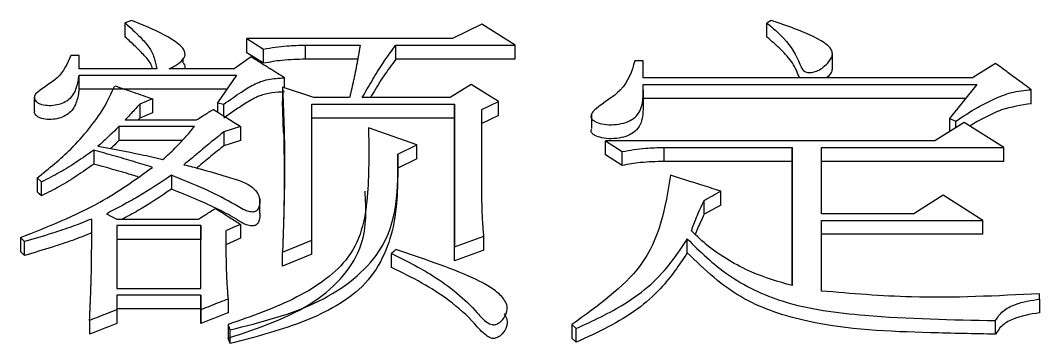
# Model space of a CAD drawing. Header units: millimetres. Extents: x 2687 to 4367, y 1046 to 2234.
# Drawn here: x 3061.12 to 3066.37, y 2029.94 to 2031.61 of the extents above; entities that cross this region are included whole.
import ezdxf

# ---------------------------------------------------------------- set-up
doc = ezdxf.new("R2010")
doc.units = ezdxf.units.MM

msp = doc.modelspace()

# ---------------------------------------------------------------- linework, layer by layer
at = {"color": 7, "linetype": 'Continuous', "lineweight": 25}
for p, q in [((3061.6905, 2031.6062), (3061.658, 2031.5928)), ((3061.658, 2031.52), (3061.658, 2031.5928)), ((3063.497, 2031.586), (3063.3455, 2031.5121)), ((3063.67, 2031.4785), (3063.497, 2031.586)), ((3064.9898, 2031.6062), (3064.9681, 2031.5927)), ((3064.9681, 2031.52), (3064.9681, 2031.5927)), ((3062.2854, 2031.5121), (3062.372, 2031.4583)), ((3062.2854, 2031.4394), (3062.2854, 2031.5121)), ((3061.957, 2031.4584), (3061.957, 2031.4599)), ((3062.372, 2031.3857), (3062.372, 2031.4583)), ((3062.5883, 2031.4785), (3062.8696, 2031.4785)), ((3062.5883, 2031.4058), (3062.5883, 2031.4785)), ((3063.0535, 2031.4785), (3063.67, 2031.4785)), ((3063.0535, 2031.4058), (3063.0535, 2031.4785)), ((3063.67, 2031.4058), (3063.67, 2031.4785)), ((3061.42, 2031.4246), (3061.3768, 2031.4246)), ((3061.42, 2031.3572), (3061.42, 2031.4246)), ((3061.957, 2031.3872), (3061.957, 2031.4117)), ((3062.3071, 2031.4179), (3062.2205, 2031.3572)), ((3062.372, 2031.3857), (3062.2854, 2031.4394)), ((3062.8572, 2031.4058), (3062.5883, 2031.4058)), ((3063.67, 2031.4058), (3063.0535, 2031.4058)), ((3064.3299, 2031.3976), (3064.2866, 2031.3976)), ((3064.3299, 2031.3099), (3064.3299, 2031.3976)), ((3065.3053, 2031.3589), (3065.3053, 2031.4322)), ((3061.8203, 2031.3572), (3061.42, 2031.3572)), ((3062.2205, 2031.3572), (3061.8852, 2031.3572)), ((3066.1472, 2031.3841), (3066.0282, 2031.3099)), ((3061.42, 2031.251), (3061.42, 2031.3235)), ((3062.2313, 2031.3235), (3062.134, 2031.1815)), ((3062.4802, 2031.259), (3062.4802, 2031.3099)), ((3066.0282, 2031.3099), (3064.3299, 2031.3099)), ((3062.1817, 2031.251), (3061.42, 2031.251)), ((3062.6316, 2031.2086), (3062.4693, 2031.2627)), ((3062.4693, 2031.2627), (3062.4693, 2031.1903)), ((3063.4429, 2031.2762), (3063.3347, 2031.2086)), ((3063.5835, 2031.1883), (3063.4429, 2031.2762)), ((3064.3299, 2031.2762), (3066.0499, 2031.2761)), ((3064.3311, 2031.1739), (3064.3311, 2031.2467)), ((3066.0499, 2031.2761), (3065.9092, 2031.1002)), ((3066.3311, 2031.1767), (3066.3311, 2031.2491)), ((3061.189, 2031.2109), (3061.189, 2031.1381)), ((3061.7986, 2031.2018), (3061.7986, 2031.1295)), ((3062.474, 2031.0281), (3062.4693, 2031.1903)), ((3062.8155, 2031.2086), (3062.6316, 2031.2086)), ((3063.3347, 2031.2086), (3062.8804, 2031.2086)), ((3063.497, 2031.1476), (3063.5835, 2031.1883)), ((3063.5835, 2031.116), (3063.5835, 2031.1883)), ((3065.992, 2031.2038), (3064.3311, 2031.2038)), ((3061.7337, 2031.1747), (3061.7337, 2031.1025)), ((3062.134, 2031.1815), (3062.1664, 2031.1747)), ((3062.134, 2031.1815), (3062.134, 2031.1341)), ((3062.6208, 2031.1747), (3063.3563, 2031.1747)), ((3062.6208, 2030.4726), (3062.6208, 2031.1747)), ((3063.3563, 2031.1747), (3063.3563, 2030.4383)), ((3063.3563, 2031.1025), (3063.3563, 2031.1747)), ((3063.497, 2030.7327), (3063.497, 2031.1476)), ((3061.658, 2031.0934), (3062.0258, 2031.0934)), ((3061.7337, 2031.1025), (3061.7253, 2031.0934)), ((3061.7986, 2031.1295), (3061.7337, 2031.1025)), ((3063.3563, 2031.1025), (3062.6208, 2031.1025)), ((3063.3563, 2030.367), (3063.3563, 2031.1025)), ((3063.5835, 2031.116), (3063.497, 2031.0754)), ((3064.0622, 2031.1212), (3064.0622, 2031.0486)), ((3065.9092, 2031.1002), (3065.9417, 2031.0866)), ((3065.9092, 2031.1002), (3065.9092, 2031.0323)), ((3065.9417, 2031.0527), (3065.9417, 2031.0866)), ((3062.015, 2031.0595), (3061.6256, 2031.0595)), ((3061.6256, 2031.0595), (3061.6256, 2030.9874)), ((3062.1664, 2031.0324), (3062.1664, 2030.9603)), ((3062.253, 2031.0595), (3062.253, 2030.9874)), ((3063.1616, 2030.9644), (3062.9128, 2031.0527)), ((3065.9849, 2031.0798), (3065.8335, 2030.9848)), ((3066.1905, 2030.9508), (3065.9849, 2031.0798)), ((3061.9528, 2030.9874), (3061.6256, 2030.9874)), ((3062.253, 2030.9874), (3062.1664, 2030.9603)), ((3064.1352, 2030.9848), (3064.2217, 2030.9304)), ((3065.8335, 2030.9848), (3064.1352, 2030.9848)), ((3064.1352, 2030.9128), (3064.1352, 2030.9848)), ((3061.4958, 2030.9372), (3061.4958, 2030.8653)), ((3063.0643, 2030.9168), (3063.1616, 2030.9644)), ((3063.1616, 2030.8924), (3063.1616, 2030.9644)), ((3064.2217, 2030.8585), (3064.2217, 2030.9304)), ((3064.4381, 2030.9508), (3065.0979, 2030.9508)), ((3064.4381, 2030.8788), (3064.4381, 2030.9508)), ((3065.0979, 2030.9508), (3065.0979, 2030.2388)), ((3065.0979, 2030.8788), (3065.0979, 2030.9508)), ((3065.2494, 2030.9508), (3066.1905, 2030.9508)), ((3065.2494, 2030.6097), (3065.2494, 2030.9508)), ((3066.1905, 2030.8788), (3066.1905, 2030.9508)), ((3063.0643, 2030.9168), (3063.0643, 2030.8449)), ((3063.1616, 2030.8924), (3063.0643, 2030.8449)), ((3064.2217, 2030.8585), (3064.1352, 2030.9128)), ((3065.0979, 2030.8788), (3064.4381, 2030.8788)), ((3065.0979, 2030.2388), (3065.0979, 2030.8788)), ((3066.1905, 2030.8788), (3065.2494, 2030.8788)), ((3061.2037, 2030.7942), (3061.2253, 2030.7737)), ((3061.2253, 2030.702), (3061.2253, 2030.7737)), ((3064.7301, 2030.6542), (3064.7301, 2030.7259)), ((3062.3516, 2030.6116), (3062.3516, 2030.6839)), ((3064.6436, 2030.6065), (3064.6436, 2030.6781)), ((3065.8768, 2030.7054), (3065.7253, 2030.6097)), ((3066.0823, 2030.5754), (3065.8768, 2030.7054)), ((3064.7301, 2030.6542), (3064.6436, 2030.6065)), ((3065.7253, 2030.6097), (3065.2494, 2030.6097)), ((3061.6148, 2030.5823), (3062.0366, 2030.5823)), ((3065.2494, 2030.5754), (3066.0823, 2030.5754)), ((3065.2494, 2030.2112), (3065.2494, 2030.5754)), ((3066.0823, 2030.504), (3066.0823, 2030.5754)), ((3061.4849, 2030.4969), (3061.485, 2030.5108)), ((3061.6148, 2030.5481), (3061.6148, 2030.225)), ((3062.0475, 2030.5481), (3061.6148, 2030.5481)), ((3062.0475, 2030.225), (3062.0475, 2030.5481)), ((3062.0475, 2030.5481), (3062.0475, 2030.4766)), ((3062.253, 2030.5549), (3062.253, 2030.4835)), ((3066.0823, 2030.504), (3065.2494, 2030.504)), ((3061.1171, 2030.4864), (3061.1388, 2030.4658)), ((3061.1171, 2030.4864), (3061.1171, 2030.415)), ((3061.1388, 2030.3945), (3061.1388, 2030.4658)), ((3062.0475, 2030.4766), (3061.6148, 2030.4766)), ((3062.0475, 2030.225), (3062.0475, 2030.4766)), ((3062.253, 2030.4835), (3062.1773, 2030.4493)), ((3062.4693, 2030.4108), (3062.6208, 2030.4726)), ((3062.6208, 2030.4013), (3062.6208, 2030.4726)), ((3063.3563, 2030.4383), (3063.5078, 2030.4932)), ((3063.5078, 2030.4218), (3063.5078, 2030.4932)), ((3064.5571, 2030.4082), (3064.5571, 2030.4795)), ((3062.4693, 2030.3396), (3062.4693, 2030.4108)), ((3062.6208, 2030.4013), (3062.4693, 2030.3396)), ((3063.0318, 2030.3327), (3063.0318, 2030.4039)), ((3063.3563, 2030.367), (3063.3563, 2030.4383)), ((3063.5078, 2030.4218), (3063.3563, 2030.367)), ((3061.6148, 2030.225), (3062.0475, 2030.225)), ((3062.0475, 2030.1905), (3061.6148, 2030.1905)), ((3061.6148, 2030.1905), (3061.6148, 2030.1146)), ((3062.0475, 2030.1146), (3062.0475, 2030.1905)), ((3062.0475, 2030.1905), (3062.0475, 2030.1196)), ((3066.3744, 2030.1698), (3066.3744, 2030.1974)), ((3062.1881, 2030.1698), (3062.1881, 2030.0989)), ((3063.6138, 2030.1637), (3063.6138, 2030.1646)), ((3066.3744, 2030.1698), (3066.3744, 2030.0989)), ((3062.0475, 2030.1196), (3061.6148, 2030.1196)), ((3061.6148, 2030.1146), (3061.6148, 2030.0437)), ((3062.0475, 2030.0437), (3062.0475, 2030.1196)), ((3062.0475, 2030.1146), (3062.0475, 2030.0437)), ((3061.4741, 2030.0593), (3061.4741, 2029.9885)), ((3063.9621, 2030.0385), (3063.9838, 2030.0178)), ((3063.9621, 2030.0385), (3063.9621, 2029.9678)), ((3066.1472, 2029.9885), (3066.1472, 2030.0592)), ((3062.1989, 2029.9401), (3062.1989, 2030.0108)), ((3063.9838, 2029.947), (3063.9838, 2030.0178)), ((3062.1989, 2029.9401), (3062.1881, 2029.9678)), ((3063.9621, 2029.9678), (3063.9838, 2029.947))]:
    msp.add_line(p, q, dxfattribs=at)
at = {"color": 7, "linetype": 'Continuous', "lineweight": 25, "flags": 128}
for points in [[(3063.3455, 2031.5121), (3062.9252, 2031.5121), (3062.2854, 2031.5121)], [(3061.42, 2031.3235), (3061.8257, 2031.3235), (3062.2313, 2031.3235)], [(3061.7986, 2031.2018), (3061.7662, 2031.1883), (3061.7337, 2031.1747)], [(3062.1665, 2031.1137), (3062.1665, 2031.1274), (3062.1665, 2031.1511), (3062.1664, 2031.1747)], [(3062.253, 2031.0595), (3062.2097, 2031.0459), (3062.1664, 2031.0324)], [(3061.2037, 2030.7942), (3061.2037, 2030.768), (3061.2037, 2030.7452), (3061.2037, 2030.7224)], [(3061.8961, 2030.8079), (3061.8961, 2030.7759), (3061.8961, 2030.756), (3061.8961, 2030.7361)], [(3061.2253, 2030.702), (3061.2145, 2030.7122), (3061.2037, 2030.7224)], [(3061.5607, 2030.6097), (3061.5877, 2030.596), (3061.6148, 2030.5823)], [(3062.253, 2030.5549), (3062.2151, 2030.5378), (3062.1773, 2030.5206)], [(3061.1388, 2030.3945), (3061.128, 2030.4047), (3061.1172, 2030.415)], [(3063.0534, 2030.4245), (3063.0426, 2030.4142), (3063.0318, 2030.4039)], [(3062.1881, 2030.0385), (3062.1881, 2030.0098), (3062.1881, 2029.9888), (3062.1881, 2029.9678)]]:
    msp.add_lwpolyline(points, dxfattribs=at)
at = {"color": 7, "linetype": 'Continuous', "lineweight": 25}
for points, knots in [([(3061.658, 2031.5928), (3061.6845, 2031.5684), (3061.728, 2031.5285), (3061.7826, 2031.4699), (3061.8094, 2031.4144), (3061.8167, 2031.3762), (3061.8203, 2031.3572)], [0, 0, 0, 0, 0.3446396, 0.5657566, 0.7835326, 1, 1, 1, 1]), ([(3061.8852, 2031.3572), (3061.9025, 2031.3657), (3061.9366, 2031.3824), (3061.9711, 2031.4178), (3061.964, 2031.4566), (3061.9235, 2031.4943), (3061.8347, 2031.5477), (3061.7478, 2031.5829), (3061.6905, 2031.6062)], [0, 0, 0, 0, 0.121784, 0.238894, 0.329996, 0.425945, 0.621085, 1, 1, 1, 1]), ([(3064.9681, 2031.5927), (3064.9988, 2031.5669), (3065.0735, 2031.5039), (3065.1241, 2031.418), (3065.1468, 2031.3574), (3065.1607, 2031.3437), (3065.1712, 2031.3384), (3065.1836, 2031.3363), (3065.2019, 2031.3375), (3065.2272, 2031.3446), (3065.2615, 2031.3655), (3065.2884, 2031.3923), (3065.3063, 2031.4216), (3065.3055, 2031.4444), (3065.2929, 2031.4688), (3065.2331, 2031.5148), (3065.1264, 2031.5592), (3065.0303, 2031.5922), (3064.9898, 2031.6062)], [0, 0, 0, 0, 0.1375244, 0.3354473, 0.378025, 0.3932997, 0.4036024, 0.4139367, 0.4291013, 0.4551326, 0.490172, 0.5575547, 0.5885238, 0.6196728, 0.649408, 0.6936142, 0.8709566, 1, 1, 1, 1]), ([(3061.7985, 2031.3572), (3061.7972, 2031.362), (3061.7909, 2031.386), (3061.7577, 2031.4247), (3061.71, 2031.4729), (3061.6754, 2031.5043), (3061.658, 2031.52)], [0, 0, 0, 0, 0.076897, 0.381334, 0.690062, 1, 1, 1, 1]), ([(3065.1361, 2031.3099), (3065.1255, 2031.3362), (3065.1045, 2031.3882), (3065.0413, 2031.4571), (3064.9927, 2031.4989), (3064.9681, 2031.52)], [0, 0, 0, 0, 0.335668, 0.664858, 1, 1, 1, 1]), ([(3062.372, 2031.4583), (3062.4117, 2031.465), (3062.4829, 2031.477), (3062.556, 2031.478), (3062.5883, 2031.4785)], [0, 0, 0, 0, 0.558835, 1, 1, 1, 1]), ([(3062.8696, 2031.4785), (3062.8692, 2031.4765), (3062.8686, 2031.4725), (3062.8678, 2031.4676), (3062.8669, 2031.4627), (3062.8663, 2031.4587), (3062.8656, 2031.4548), (3062.865, 2031.4508), (3062.8643, 2031.4469), (3062.8635, 2031.4419), (3062.8628, 2031.438), (3062.862, 2031.433), (3062.8611, 2031.4281), (3062.8601, 2031.4221), (3062.8591, 2031.4162), (3062.858, 2031.4103), (3062.857, 2031.4043), (3062.8548, 2031.3925), (3062.8501, 2031.3668), (3062.8449, 2031.3411), (3062.8408, 2031.3214), (3062.8391, 2031.3135), (3062.8374, 2031.3056), (3062.8352, 2031.2957), (3062.8335, 2031.2878), (3062.8317, 2031.2799), (3062.8304, 2031.274), (3062.8293, 2031.2691), (3062.8282, 2031.2642), (3062.8273, 2031.2602), (3062.8264, 2031.2563), (3062.8255, 2031.2523), (3062.8246, 2031.2484), (3062.8235, 2031.2434), (3062.8226, 2031.2395), (3062.8214, 2031.2345), (3062.8205, 2031.2306), (3062.8196, 2031.2267), (3062.8187, 2031.2227), (3062.8178, 2031.2188), (3062.8167, 2031.2137), (3062.816, 2031.2106), (3062.8155, 2031.2086)], [0, 0, 0, 0, 0.021952, 0.043903, 0.054879, 0.07683, 0.087806, 0.098782, 0.120733, 0.131709, 0.15366, 0.164636, 0.186587, 0.208539, 0.23049, 0.252442, 0.274393, 0.296345, 0.384151, 0.559767, 0.581718, 0.60367, 0.647573, 0.669524, 0.713427, 0.735378, 0.75733, 0.779281, 0.790257, 0.812208, 0.823184, 0.83416, 0.856111, 0.867087, 0.889038, 0.900014, 0.921966, 0.932941, 0.943917, 0.965868, 0.976844, 1, 1, 1, 1]), ([(3062.8804, 2031.2086), (3062.8976, 2031.2383), (3062.917, 2031.2718), (3062.9458, 2031.32), (3062.9828, 2031.3813), (3063.0233, 2031.437), (3063.0535, 2031.4785)], [0, 0, 0, 0, 0.3251759, 0.3658228, 0.5284142, 1, 1, 1, 1]), ([(3061.3768, 2031.4246), (3061.359, 2031.3837), (3061.3269, 2031.3096), (3061.2304, 2031.2589), (3061.1889, 2031.2212), (3061.1882, 2031.2033), (3061.1965, 2031.1897), (3061.209, 2031.1796), (3061.2323, 2031.1706), (3061.2659, 2031.1665), (3061.3059, 2031.1705), (3061.3417, 2031.1824), (3061.385, 2031.209), (3061.4103, 2031.2601), (3061.4168, 2031.3024), (3061.42, 2031.3235)], [0, 0, 0, 0, 0.230991, 0.417984, 0.453958, 0.487906, 0.511162, 0.535138, 0.560232, 0.612084, 0.662769, 0.713245, 0.762331, 0.881446, 1, 1, 1, 1]), ([(3062.4801, 2031.3099), (3062.4552, 2031.3255), (3062.4139, 2031.3513), (3062.3562, 2031.3873), (3062.3234, 2031.4077), (3062.3071, 2031.4179)], [0, 0, 0, 0, 0.432629, 0.716314, 1, 1, 1, 1]), ([(3062.5883, 2031.4058), (3062.5472, 2031.405), (3062.474, 2031.4036), (3062.4031, 2031.3911), (3062.372, 2031.3857)], [0, 0, 0, 0, 0.5610854, 1, 1, 1, 1]), ([(3063.0535, 2031.4058), (3063.0323, 2031.3774), (3062.9892, 2031.3195), (3062.9489, 2031.2527), (3062.9269, 2031.2152), (3062.923, 2031.2086)], [0, 0, 0, 0, 0.442451, 0.900555, 1, 1, 1, 1]), ([(3064.2866, 2031.3976), (3064.2702, 2031.3437), (3064.2404, 2031.2462), (3064.1158, 2031.1783), (3064.0644, 2031.1305), (3064.0574, 2031.1091), (3064.0671, 2031.094), (3064.0853, 2031.082), (3064.1184, 2031.0707), (3064.1662, 2031.0665), (3064.217, 2031.0724), (3064.2638, 2031.087), (3064.3139, 2031.1257), (3064.3314, 2031.1942), (3064.3304, 2031.2488), (3064.3299, 2031.2762)], [0, 0, 0, 0, 0.230342, 0.416704, 0.453392, 0.487581, 0.504129, 0.522219, 0.561724, 0.611998, 0.663323, 0.713955, 0.762021, 0.881086, 1, 1, 1, 1]), ([(3061.9564, 2031.3864), (3061.9578, 2031.385), (3061.9663, 2031.3767), (3061.9651, 2031.366), (3061.9642, 2031.3572)], [0, 0, 0, 0, 0.171263, 1, 1, 1, 1]), ([(3065.3045, 2031.3593), (3065.3039, 2031.353), (3065.3019, 2031.3347), (3065.286, 2031.3197), (3065.2755, 2031.3099)], [0, 0, 0, 0, 0.345967, 1, 1, 1, 1]), ([(3066.3311, 2031.2491), (3066.3081, 2031.266), (3066.2659, 2031.297), (3066.2046, 2031.342), (3066.1663, 2031.3701), (3066.1472, 2031.3841)], [0, 0, 0, 0, 0.375947, 0.687973, 1, 1, 1, 1]), ([(3062.1664, 2031.1747), (3062.1963, 2031.1957), (3062.2457, 2031.2303), (3062.3177, 2031.2765), (3062.3934, 2031.3062), (3062.451, 2031.3087), (3062.4801, 2031.3099)], [0, 0, 0, 0, 0.334385, 0.552202, 0.773272, 1, 1, 1, 1]), ([(3061.42, 2031.251), (3061.4168, 2031.23), (3061.4103, 2031.1878), (3061.3849, 2031.1367), (3061.3417, 2031.1101), (3061.3059, 2031.0982), (3061.2658, 2031.0943), (3061.2323, 2031.0983), (3061.2089, 2031.1074), (3061.1968, 2031.1174), (3061.189, 2031.1282), (3061.1903, 2031.1355), (3061.1909, 2031.1386)], [0, 0, 0, 0, 0.223965, 0.44903, 0.541825, 0.637278, 0.73315, 0.831226, 0.878675, 0.923993, 0.967934, 1, 1, 1, 1]), ([(3061.2037, 2030.7942), (3061.2642, 2030.8426), (3061.3635, 2030.9219), (3061.4714, 2031.0465), (3061.5518, 2031.1545), (3061.5866, 2031.2313), (3061.6039, 2031.2694)], [0, 0, 0, 0, 0.34436, 0.564684, 0.783385, 1, 1, 1, 1]), ([(3061.6039, 2031.2694), (3061.6364, 2031.2582), (3061.7013, 2031.2356), (3061.7662, 2031.2131), (3061.7986, 2031.2018)], [0, 0, 0, 0, 0.4999996, 1, 1, 1, 1]), ([(3062.4693, 2031.2627), (3062.4719, 2031.1993), (3062.4771, 2031.0727), (3062.4799, 2030.9294), (3062.4798, 2030.8477), (3062.4797, 2030.8278), (3062.4797, 2030.8218), (3062.4796, 2030.8158), (3062.4796, 2030.8098), (3062.4795, 2030.8038), (3062.4794, 2030.7959), (3062.4794, 2030.7879), (3062.4793, 2030.7799), (3062.4792, 2030.7739), (3062.4791, 2030.7679), (3062.479, 2030.7619), (3062.479, 2030.7559), (3062.4789, 2030.7499), (3062.4787, 2030.7419), (3062.4786, 2030.7339), (3062.4785, 2030.726), (3062.4784, 2030.72), (3062.4782, 2030.714), (3062.4781, 2030.708), (3062.478, 2030.702), (3062.4779, 2030.696), (3062.4778, 2030.69), (3062.4776, 2030.684), (3062.4774, 2030.676), (3062.4773, 2030.668), (3062.4771, 2030.66), (3062.4769, 2030.654), (3062.4768, 2030.648), (3062.4766, 2030.642), (3062.4765, 2030.636), (3062.4763, 2030.63), (3062.4761, 2030.6219), (3062.4759, 2030.6139), (3062.4756, 2030.6059), (3062.4755, 2030.5999), (3062.4753, 2030.5939), (3062.4751, 2030.5879), (3062.4749, 2030.5819), (3062.4748, 2030.5759), (3062.4746, 2030.5699), (3062.4744, 2030.5639), (3062.4742, 2030.5558), (3062.4739, 2030.5478), (3062.4737, 2030.5398), (3062.4735, 2030.5338), (3062.4733, 2030.5278), (3062.4731, 2030.5218), (3062.4729, 2030.5157), (3062.4727, 2030.5097), (3062.4724, 2030.5017), (3062.4721, 2030.4937), (3062.4719, 2030.4856), (3062.4717, 2030.4796), (3062.4715, 2030.4736), (3062.4713, 2030.4676), (3062.4711, 2030.4616), (3062.4709, 2030.4555), (3062.4707, 2030.4495), (3062.4704, 2030.4415), (3062.4701, 2030.4334), (3062.4698, 2030.4254), (3062.4696, 2030.4185), (3062.4694, 2030.4137), (3062.4693, 2030.4108)], [0, 0, 0, 0, 0.22469, 0.449389, 0.505561, 0.512583, 0.519604, 0.526626, 0.533648, 0.540669, 0.547691, 0.561734, 0.568755, 0.575777, 0.582798, 0.58982, 0.596841, 0.603863, 0.610884, 0.624928, 0.631949, 0.638971, 0.645992, 0.653014, 0.660035, 0.667057, 0.674078, 0.6811, 0.688121, 0.702165, 0.709186, 0.716208, 0.723229, 0.730251, 0.737272, 0.744294, 0.751315, 0.765358, 0.77238, 0.779401, 0.786423, 0.793445, 0.800466, 0.807488, 0.814509, 0.821531, 0.828552, 0.842595, 0.849617, 0.856638, 0.86366, 0.870682, 0.877703, 0.884725, 0.891746, 0.905789, 0.912811, 0.919832, 0.926854, 0.933875, 0.940897, 0.947918, 0.95494, 0.961962, 0.976005, 0.983026, 0.990048, 1, 1, 1, 1]), ([(3065.9417, 2031.0866), (3065.9792, 2031.1114), (3066.0413, 2031.1523), (3066.138, 2031.2012), (3066.2276, 2031.2383), (3066.2964, 2031.2455), (3066.3311, 2031.2491)], [0, 0, 0, 0, 0.334836, 0.553745, 0.775373, 1, 1, 1, 1]), ([(3062.4801, 2031.2375), (3062.4578, 2031.2367), (3062.4133, 2031.2349), (3062.344, 2031.2176), (3062.2843, 2031.1826), (3062.224, 2031.1435), (3062.1856, 2031.1161), (3062.1664, 2031.1025)], [0, 0, 0, 0, 0.175432, 0.348604, 0.567478, 0.784095, 1, 1, 1, 1]), ([(3061.7337, 2031.1747), (3061.7246, 2031.1649), (3061.7074, 2031.1465), (3061.6822, 2031.1194), (3061.6661, 2031.1021), (3061.658, 2031.0934)], [0, 0, 0, 0, 0.361282, 0.680641, 1, 1, 1, 1]), ([(3062.0258, 2031.0934), (3062.0383, 2031.1012), (3062.059, 2031.1142), (3062.0878, 2031.1323), (3062.1042, 2031.1425), (3062.1124, 2031.1476)], [0, 0, 0, 0, 0.4326487, 0.7163239, 1, 1, 1, 1]), ([(3062.1124, 2031.1476), (3062.1248, 2031.1398), (3062.1498, 2031.1242), (3062.1967, 2031.0948), (3062.2311, 2031.0732), (3062.253, 2031.0595)], [0, 0, 0, 0, 0.2662424, 0.5324848, 1, 1, 1, 1]), ([(3064.329, 2031.1739), (3064.3292, 2031.1565), (3064.3295, 2031.1117), (3064.3138, 2031.0535), (3064.2638, 2031.0148), (3064.217, 2031.0003), (3064.1662, 2030.9944), (3064.1185, 2030.9986), (3064.0852, 2031.0099), (3064.0674, 2031.0219), (3064.0589, 2031.0332), (3064.0621, 2031.041), (3064.0636, 2031.045)], [0, 0, 0, 0, 0.155828, 0.400477, 0.499289, 0.603425, 0.70901, 0.812432, 0.89368, 0.93087, 0.964878, 1, 1, 1, 1]), ([(3066.3311, 2031.1767), (3066.2784, 2031.1688), (3066.1921, 2031.1557), (3066.0929, 2031.1064), (3066.0392, 2031.0777), (3066.0144, 2031.0616), (3066.0142, 2031.0615)], [0, 0, 0, 0, 0.438916, 0.719527, 0.99737, 1, 1, 1, 1]), ([(3061.6256, 2031.0595), (3061.6158, 2031.0498), (3061.5961, 2031.0304), (3061.5605, 2030.9963), (3061.5337, 2030.9723), (3061.5174, 2030.9576)], [0, 0, 0, 0, 0.280921, 0.561854, 1, 1, 1, 1]), ([(3061.8527, 2030.8896), (3061.8736, 2030.9085), (3061.9138, 2030.945), (3061.9677, 2031.0019), (3061.9992, 2031.0403), (3062.015, 2031.0595)], [0, 0, 0, 0, 0.349925, 0.674457, 1, 1, 1, 1]), ([(3062.1664, 2031.0324), (3062.1444, 2031.0141), (3062.0991, 2030.9767), (3062.0306, 2030.9201), (3061.9842, 2030.8816), (3061.9609, 2030.8624)], [0, 0, 0, 0, 0.321741, 0.660871, 1, 1, 1, 1]), ([(3062.9128, 2031.0527), (3062.9144, 2030.9416), (3062.9176, 2030.7196), (3062.8656, 2030.3897), (3062.5503, 2030.1637), (3062.3104, 2030.0808), (3062.1881, 2030.0385)], [0, 0, 0, 0, 0.273656, 0.546764, 0.768873, 1, 1, 1, 1]), ([(3062.4747, 2031.0309), (3062.4762, 2030.9634), (3062.4786, 2030.8625), (3062.4775, 2030.689), (3062.4758, 2030.6168), (3062.4748, 2030.5767)], [0, 0, 0, 0, 0.471599, 0.706014, 1, 1, 1, 1]), ([(3061.6256, 2030.9874), (3061.6158, 2030.9777), (3061.6015, 2030.9635), (3061.5868, 2030.9496), (3061.5821, 2030.9452)], [0, 0, 0, 0, 0.685137, 1, 1, 1, 1]), ([(3061.4958, 2030.9372), (3061.4672, 2030.9173), (3061.4107, 2030.8781), (3061.3222, 2030.8218), (3061.2577, 2030.7898), (3061.2253, 2030.7737)], [0, 0, 0, 0, 0.3384511, 0.6681197, 1, 1, 1, 1]), ([(3061.7986, 2030.8487), (3061.7665, 2030.8586), (3061.7004, 2030.8789), (3061.5995, 2030.9085), (3061.5303, 2030.9276), (3061.4958, 2030.9372)], [0, 0, 0, 0, 0.320379, 0.660141, 1, 1, 1, 1]), ([(3061.5174, 2030.9576), (3061.5915, 2030.9442), (3061.7042, 2030.9237), (3061.8148, 2030.8983), (3061.8527, 2030.8896)], [0, 0, 0, 0, 0.6569803, 1, 1, 1, 1]), ([(3062.1664, 2030.9603), (3062.1444, 2030.9421), (3062.0991, 2030.9047), (3062.0527, 2030.8664), (3062.0283, 2030.8462), (3062.0271, 2030.8452)], [0, 0, 0, 0, 0.47479, 0.974676, 1, 1, 1, 1]), ([(3064.2217, 2030.9304), (3064.2615, 2030.9372), (3064.3326, 2030.9493), (3064.4058, 2030.9503), (3064.4381, 2030.9508)], [0, 0, 0, 0, 0.558835, 1, 1, 1, 1]), ([(3062.1989, 2030.0108), (3062.3582, 2030.0507), (3062.6687, 2030.1282), (3063.0686, 2030.4511), (3063.0659, 2030.7414), (3063.0643, 2030.9168)], [0, 0, 0, 0, 0.294377, 0.573566, 1, 1, 1, 1]), ([(3064.4381, 2030.8788), (3064.397, 2030.878), (3064.3238, 2030.8766), (3064.2528, 2030.864), (3064.2217, 2030.8585)], [0, 0, 0, 0, 0.561085, 1, 1, 1, 1]), ([(3061.1171, 2030.4864), (3061.2589, 2030.5426), (3061.5101, 2030.6421), (3061.7111, 2030.786), (3061.7986, 2030.8487)], [0, 0, 0, 0, 0.5642098, 1, 1, 1, 1]), ([(3061.4958, 2030.8653), (3061.4672, 2030.8453), (3061.4109, 2030.806), (3061.3222, 2030.75), (3061.2577, 2030.718), (3061.2253, 2030.702)], [0, 0, 0, 0, 0.3386468, 0.6682986, 1, 1, 1, 1]), ([(3061.7243, 2030.7997), (3061.717, 2030.8019), (3061.6756, 2030.8146), (3061.5994, 2030.8365), (3061.5303, 2030.8557), (3061.4958, 2030.8653)], [0, 0, 0, 0, 0.097268, 0.548576, 1, 1, 1, 1]), ([(3061.9609, 2030.8624), (3061.9889, 2030.8553), (3062.0626, 2030.8366), (3062.1775, 2030.8019), (3062.2899, 2030.7709), (3062.3393, 2030.7211), (3062.3545, 2030.6847), (3062.3517, 2030.6528), (3062.343, 2030.6317), (3062.3327, 2030.6227), (3062.3248, 2030.6192), (3062.3145, 2030.6179), (3062.2974, 2030.6196), (3062.2703, 2030.6282), (3062.2078, 2030.667), (3062.0891, 2030.7316), (3061.9673, 2030.7783), (3061.8987, 2030.8068), (3061.896, 2030.8079)], [0, 0, 0, 0, 0.080829, 0.213073, 0.345773, 0.395058, 0.444233, 0.491132, 0.518332, 0.527917, 0.53551, 0.543103, 0.555865, 0.581938, 0.622671, 0.782526, 0.991638, 1, 1, 1, 1]), ([(3063.0643, 2030.8449), (3063.0626, 2030.7375), (3063.0591, 2030.5224), (3062.9147, 2030.215), (3062.5664, 2030.0355), (3062.3227, 2029.9722), (3062.1989, 2029.9401)], [0, 0, 0, 0, 0.271412, 0.543735, 0.768302, 1, 1, 1, 1]), ([(3061.896, 2030.8078), (3061.8398, 2030.7701), (3061.7588, 2030.7157), (3061.6435, 2030.6523), (3061.5883, 2030.6239), (3061.5607, 2030.6097)], [0, 0, 0, 0, 0.532376, 0.766064, 1, 1, 1, 1]), ([(3064.4705, 2030.8078), (3064.4434, 2030.644), (3064.3944, 2030.3472), (3064.0959, 2030.1341), (3063.9621, 2030.0385)], [0, 0, 0, 0, 0.551895, 1, 1, 1, 1]), ([(3064.7301, 2030.7259), (3064.6995, 2030.7356), (3064.6409, 2030.7541), (3064.5543, 2030.7814), (3064.4984, 2030.799), (3064.4705, 2030.8078)], [0, 0, 0, 0, 0.354383, 0.677192, 1, 1, 1, 1]), ([(3061.896, 2030.7361), (3061.84, 2030.6981), (3061.7599, 2030.6439), (3061.6715, 2030.5965), (3061.645, 2030.5823)], [0, 0, 0, 0, 0.700787, 1, 1, 1, 1]), ([(3062.3514, 2030.6119), (3062.3517, 2030.6002), (3062.3522, 2030.5815), (3062.3433, 2030.5607), (3062.3332, 2030.5515), (3062.3254, 2030.5479), (3062.3153, 2030.5464), (3062.2987, 2030.5478), (3062.2692, 2030.5568), (3062.2201, 2030.5891), (3062.138, 2030.6338), (3062.023, 2030.6852), (3061.9393, 2030.7187), (3061.896, 2030.7361)], [0, 0, 0, 0, 0.082308, 0.1312, 0.148471, 0.162293, 0.176133, 0.198356, 0.243248, 0.33149, 0.526018, 0.754923, 1, 1, 1, 1]), ([(3062.1881, 2029.9678), (3062.3465, 2030.0206), (3062.6538, 2030.1231), (3062.9116, 2030.4276), (3062.9001, 2030.6337), (3062.8949, 2030.7257)], [0, 0, 0, 0, 0.370667, 0.719175, 1, 1, 1, 1]), ([(3063.5078, 2030.4932), (3063.5059, 2030.517), (3063.5022, 2030.5645), (3063.4983, 2030.6444), (3063.4974, 2030.7004), (3063.497, 2030.7327)], [0, 0, 0, 0, 0.29749, 0.594994, 1, 1, 1, 1]), ([(3064.6436, 2030.6781), (3064.658, 2030.6861), (3064.6869, 2030.702), (3064.7157, 2030.7179), (3064.7301, 2030.7259)], [0, 0, 0, 0, 0.4999983, 1, 1, 1, 1]), ([(3064.5787, 2030.5206), (3064.5868, 2030.5442), (3064.5999, 2030.5826), (3064.6233, 2030.6347), (3064.6368, 2030.6636), (3064.6436, 2030.6781)], [0, 0, 0, 0, 0.443144, 0.721519, 1, 1, 1, 1]), ([(3062.0366, 2030.5823), (3062.0491, 2030.5902), (3062.0698, 2030.6033), (3062.0986, 2030.6215), (3062.115, 2030.6319), (3062.1232, 2030.6371)], [0, 0, 0, 0, 0.432649, 0.716324, 1, 1, 1, 1]), ([(3062.1232, 2030.6371), (3062.1357, 2030.6292), (3062.1606, 2030.6134), (3062.2039, 2030.586), (3062.2347, 2030.5665), (3062.253, 2030.5549)], [0, 0, 0, 0, 0.288429, 0.576858, 1, 1, 1, 1]), ([(3061.485, 2030.5823), (3061.452, 2030.5691), (3061.386, 2030.5426), (3061.2699, 2030.5044), (3061.1868, 2030.4799), (3061.1388, 2030.4658)], [0, 0, 0, 0, 0.296607, 0.593255, 1, 1, 1, 1]), ([(3061.4741, 2030.0593), (3061.4745, 2030.0669), (3061.4752, 2030.0822), (3061.476, 2030.1013), (3061.4767, 2030.1165), (3061.4772, 2030.1279), (3061.4776, 2030.1375), (3061.478, 2030.147), (3061.4785, 2030.1603), (3061.4793, 2030.1794), (3061.48, 2030.1984), (3061.4807, 2030.2175), (3061.4812, 2030.2327), (3061.4818, 2030.2517), (3061.4823, 2030.2669), (3061.4828, 2030.2859), (3061.4832, 2030.3011), (3061.4835, 2030.3163), (3061.4838, 2030.3315), (3061.484, 2030.3467), (3061.4843, 2030.3657), (3061.4845, 2030.379), (3061.4846, 2030.3923), (3061.4847, 2030.3999), (3061.4847, 2030.4094), (3061.4848, 2030.4169), (3061.4848, 2030.4245), (3061.4849, 2030.4321), (3061.4849, 2030.4397), (3061.485, 2030.4492), (3061.485, 2030.4568), (3061.485, 2030.4662), (3061.485, 2030.4738), (3061.485, 2030.4833), (3061.485, 2030.4909), (3061.4851, 2030.4984), (3061.4851, 2030.506), (3061.4851, 2030.5136), (3061.485, 2030.523), (3061.485, 2030.5306), (3061.485, 2030.5401), (3061.485, 2030.5467), (3061.485, 2030.5524), (3061.485, 2030.5562), (3061.485, 2030.5599), (3061.485, 2030.5647), (3061.485, 2030.5685), (3061.485, 2030.573), (3061.485, 2030.5773), (3061.485, 2030.5806), (3061.485, 2030.5823)], [0, 0, 0, 0, 0.043584, 0.087168, 0.10896, 0.130753, 0.152545, 0.163441, 0.185233, 0.228817, 0.272401, 0.294193, 0.337777, 0.35957, 0.403154, 0.424946, 0.46853, 0.490322, 0.512114, 0.555699, 0.577491, 0.621075, 0.631971, 0.653763, 0.664659, 0.686451, 0.697347, 0.708243, 0.730035, 0.740931, 0.762723, 0.773619, 0.795412, 0.806308, 0.8281, 0.838996, 0.849892, 0.871684, 0.88258, 0.904372, 0.915268, 0.93706, 0.942508, 0.947956, 0.958852, 0.9643, 0.975196, 0.980644, 0.990322, 1, 1, 1, 1]), ([(3064.6436, 2030.6065), (3064.6327, 2030.5835), (3064.6165, 2030.5494), (3064.6025, 2030.5147), (3064.598, 2030.5033)], [0, 0, 0, 0, 0.672169, 1, 1, 1, 1]), ([(3061.485, 2030.5108), (3061.452, 2030.4976), (3061.386, 2030.4711), (3061.2697, 2030.4333), (3061.1867, 2030.4087), (3061.1388, 2030.3945)], [0, 0, 0, 0, 0.2967204, 0.593461, 1, 1, 1, 1]), ([(3062.1773, 2030.5206), (3062.1772, 2030.4818), (3062.1771, 2030.4406), (3062.1776, 2030.3968), (3062.1777, 2030.3895), (3062.1777, 2030.3823), (3062.1779, 2030.375), (3062.178, 2030.3689), (3062.1781, 2030.3628), (3062.1782, 2030.3579), (3062.1783, 2030.3519), (3062.1784, 2030.3458), (3062.1787, 2030.3361), (3062.179, 2030.3263), (3062.1793, 2030.3166), (3062.1795, 2030.3093), (3062.1798, 2030.302), (3062.1802, 2030.2923), (3062.1805, 2030.2837), (3062.181, 2030.2752), (3062.1812, 2030.2703), (3062.1815, 2030.2643), (3062.1818, 2030.2582), (3062.1824, 2030.2484), (3062.183, 2030.2387), (3062.1838, 2030.2265), (3062.1845, 2030.2168), (3062.1854, 2030.2046), (3062.1861, 2030.1949), (3062.1871, 2030.1824), (3062.1877, 2030.1749), (3062.1881, 2030.1698)], [0, 0, 0, 0, 0.332695, 0.353489, 0.374282, 0.395075, 0.415869, 0.436662, 0.447059, 0.467852, 0.478249, 0.499042, 0.519836, 0.561423, 0.582216, 0.603009, 0.623803, 0.644596, 0.686183, 0.69658, 0.717373, 0.72777, 0.748563, 0.769356, 0.810943, 0.831737, 0.873323, 0.894117, 0.935704, 0.956497, 1, 1, 1, 1]), ([(3065.0979, 2030.2388), (3065.0264, 2030.2596), (3064.9093, 2030.2937), (3064.7694, 2030.3683), (3064.6642, 2030.4392), (3064.6071, 2030.4936), (3064.5787, 2030.5206)], [0, 0, 0, 0, 0.34637, 0.567178, 0.784978, 1, 1, 1, 1]), ([(3063.9838, 2030.0178), (3064.0701, 2030.0577), (3064.2112, 2030.1229), (3064.3727, 2030.2423), (3064.4769, 2030.3575), (3064.5305, 2030.4389), (3064.5571, 2030.4795)], [0, 0, 0, 0, 0.347372, 0.56793, 0.785018, 1, 1, 1, 1]), ([(3064.5571, 2030.4795), (3064.6231, 2030.4148), (3064.7556, 2030.2846), (3065.07, 2030.1313), (3065.5541, 2030.0699), (3065.9226, 2030.0633), (3066.1472, 2030.0592)], [0, 0, 0, 0, 0.189312, 0.380663, 0.622562, 1, 1, 1, 1]), ([(3063.0318, 2030.4039), (3063.1048, 2030.3678), (3063.275, 2030.2836), (3063.4292, 2030.1546), (3063.5071, 2030.0598), (3063.5372, 2030.0417), (3063.5493, 2030.0375), (3063.5609, 2030.037), (3063.5725, 2030.0395), (3063.5883, 2030.0475), (3063.6097, 2030.0677), (3063.6268, 2030.0974), (3063.6302, 2030.1326), (3063.6123, 2030.172), (3063.5573, 2030.2255), (3063.4338, 2030.2902), (3063.2575, 2030.3565), (3063.1215, 2030.4018), (3063.0534, 2030.4245)], [0, 0, 0, 0, 0.163054, 0.3801016, 0.4338943, 0.4429487, 0.4520876, 0.4580059, 0.4639132, 0.4738466, 0.4929621, 0.5283931, 0.555625, 0.5828501, 0.6338445, 0.7244784, 0.8619279, 1, 1, 1, 1]), ([(3064.5571, 2030.4081), (3064.5149, 2030.3455), (3064.4451, 2030.2418), (3064.3026, 2030.114), (3064.1512, 2030.0236), (3064.0398, 2029.9727), (3063.9838, 2029.947)], [0, 0, 0, 0, 0.332711, 0.551426, 0.774321, 1, 1, 1, 1]), ([(3066.1472, 2029.9885), (3066.0352, 2029.9908), (3065.7112, 2029.9975), (3065.2612, 2030.0153), (3064.8087, 2030.1644), (3064.6468, 2030.3213), (3064.5571, 2030.4082)], [0, 0, 0, 0, 0.18828, 0.544715, 0.747801, 1, 1, 1, 1]), ([(3063.6131, 2030.0931), (3063.6188, 2030.0834), (3063.6309, 2030.0628), (3063.6266, 2030.0257), (3063.6098, 2029.9974), (3063.5896, 2029.9782), (3063.576, 2029.9699), (3063.5619, 2029.9663), (3063.5504, 2029.9666), (3063.5358, 2029.9713), (3063.5002, 2029.9946), (3063.4438, 2030.0661), (3063.3368, 2030.1601), (3063.1898, 2030.2553), (3063.0847, 2030.3067), (3063.0318, 2030.3327)], [0, 0, 0, 0, 0.046163, 0.098158, 0.160107, 0.179858, 0.204104, 0.21503, 0.226044, 0.23927, 0.264226, 0.376378, 0.598998, 0.797949, 1, 1, 1, 1]), ([(3066.3744, 2030.1974), (3066.1539, 2030.1859), (3065.7779, 2030.1663), (3065.404, 2030.1981), (3065.2494, 2030.2112)], [0, 0, 0, 0, 0.586461, 1, 1, 1, 1]), ([(3062.1881, 2030.1698), (3062.1734, 2030.164), (3062.1426, 2030.152), (3062.0957, 2030.1335), (3062.0635, 2030.1209), (3062.0475, 2030.1146)], [0, 0, 0, 0, 0.3137275, 0.6568637, 1, 1, 1, 1]), ([(3066.1472, 2030.0592), (3066.1584, 2030.0761), (3066.1811, 2030.1103), (3066.2621, 2030.1521), (3066.3315, 2030.163), (3066.3744, 2030.1698)], [0, 0, 0, 0, 0.268929, 0.548046, 1, 1, 1, 1]), ([(3061.6148, 2030.1146), (3061.6001, 2030.1088), (3061.5693, 2030.0967), (3061.5224, 2030.0783), (3061.4902, 2030.0656), (3061.4741, 2030.0593)], [0, 0, 0, 0, 0.313727, 0.656864, 1, 1, 1, 1]), ([(3062.1881, 2030.0989), (3062.1646, 2030.0897), (3062.1178, 2030.0713), (3062.0709, 2030.0529), (3062.0475, 2030.0437)], [0, 0, 0, 0, 0.5, 1, 1, 1, 1]), ([(3066.3744, 2030.0989), (3066.3253, 2030.0909), (3066.2521, 2030.0792), (3066.1758, 2030.0336), (3066.1565, 2030.0031), (3066.1472, 2029.9885)], [0, 0, 0, 0, 0.513979, 0.766535, 1, 1, 1, 1]), ([(3061.6148, 2030.0437), (3061.5913, 2030.0345), (3061.5445, 2030.0161), (3061.4976, 2029.9977), (3061.4741, 2029.9885)], [0, 0, 0, 0, 0.5, 1, 1, 1, 1]), ([(3062.1881, 2030.0385), (3062.1899, 2030.0339), (3062.1935, 2030.0247), (3062.1971, 2030.0155), (3062.1989, 2030.0108)], [0, 0, 0, 0, 0.499988, 1, 1, 1, 1])]:
    msp.add_open_spline(points, degree=3, knots=knots, dxfattribs=at)

doc.saveas('drawing.dxf')
